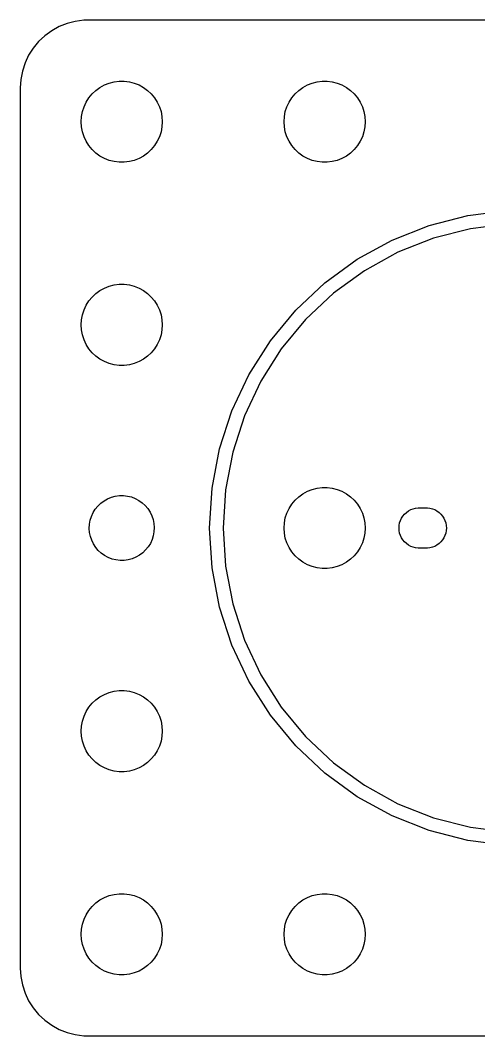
# Model space of a CAD drawing. Header units: metres. Extents: x -38 to 38, y -37 to 289.
# Drawn here: x -37.5 to -3.6, y -37.5 to 37.5 of the extents above; entities that cross this region are included whole.
import ezdxf

# ---------------------------------------------------------------- set-up
doc = ezdxf.new("R2010")
doc.units = ezdxf.units.M

msp = doc.modelspace()

# ---------------------------------------------------------------- linework, layer by layer
for p, q in [((-32.8139, 37.4901), (-33.4369, 37.4114)), ((32.8139, 37.4901), (-32.8139, 37.4901)), ((-34.6289, 37.0241), (-35.1791, 36.7216)), ((-34.0451, 37.2553), (-34.6289, 37.0241)), ((-33.4369, 37.4114), (-34.0451, 37.2553)), ((-35.6871, 36.3526), (-36.1448, 35.9227)), ((-35.1791, 36.7216), (-35.6871, 36.3526)), ((-36.5451, 35.4389), (-36.8815, 34.9088)), ((-36.1448, 35.9227), (-36.5451, 35.4389)), ((-36.8815, 34.9088), (-37.1489, 34.3406)), ((-37.3429, 33.7434), (-37.4606, 33.1267)), ((-37.1489, 34.3406), (-37.3429, 33.7434)), ((-37.4606, 33.1267), (-37.5, 32.5)), ((-30.5621, 32.9469), (-30.1884, 32.9941)), ((-30.1884, 32.9941), (-29.8116, 32.9941)), ((-29.8116, 32.9941), (-29.4379, 32.9469)), ((-15.5621, 32.9469), (-15.1884, 32.9941)), ((-15.1884, 32.9941), (-14.8116, 32.9941)), ((-14.8116, 32.9941), (-14.4379, 32.9469)), ((-37.5, 32.5), (-37.5, -32.5)), ((-32.1869, 32.0536), (-31.9123, 32.3115)), ((-31.9123, 32.3115), (-31.6075, 32.533)), ((-31.6075, 32.533), (-31.2773, 32.7145)), ((-31.2773, 32.7145), (-30.927, 32.8532)), ((-30.927, 32.8532), (-30.5621, 32.9469)), ((-29.4379, 32.9469), (-29.0729, 32.8532)), ((-29.0729, 32.8532), (-28.7227, 32.7145)), ((-28.7227, 32.7145), (-28.3925, 32.533)), ((-28.3925, 32.533), (-28.0877, 32.3115)), ((-28.0877, 32.3115), (-27.8131, 32.0536)), ((-17.1869, 32.0536), (-16.9123, 32.3115)), ((-16.9123, 32.3115), (-16.6075, 32.533)), ((-16.6075, 32.533), (-16.2773, 32.7145)), ((-16.2773, 32.7145), (-15.927, 32.8532)), ((-15.927, 32.8532), (-15.5621, 32.9469)), ((-14.4379, 32.9469), (-14.0729, 32.8532)), ((-14.0729, 32.8532), (-13.7227, 32.7145)), ((-13.7227, 32.7145), (-13.3925, 32.533)), ((-13.3925, 32.533), (-13.0877, 32.3115)), ((-13.0877, 32.3115), (-12.8131, 32.0536)), ((-32.6289, 31.4453), (-32.427, 31.7634)), ((-32.427, 31.7634), (-32.1869, 32.0536)), ((-27.8131, 32.0536), (-27.5729, 31.7634)), ((-27.5729, 31.7634), (-27.3711, 31.4453)), ((-17.6289, 31.4453), (-17.427, 31.7634)), ((-17.427, 31.7634), (-17.1869, 32.0536)), ((-12.8131, 32.0536), (-12.5729, 31.7634)), ((-12.5729, 31.7634), (-12.3711, 31.4453)), ((-32.9763, 30.376), (-32.9057, 30.7461)), ((-32.9057, 30.7461), (-32.7893, 31.1044)), ((-32.7893, 31.1044), (-32.6289, 31.4453)), ((-27.3711, 31.4453), (-27.2107, 31.1044)), ((-27.2107, 31.1044), (-27.0942, 30.7461)), ((-27.0942, 30.7461), (-27.0237, 30.376)), ((-17.9763, 30.376), (-17.9057, 30.7461)), ((-17.9057, 30.7461), (-17.7893, 31.1044)), ((-17.7893, 31.1044), (-17.6289, 31.4453)), ((-12.3711, 31.4453), (-12.2107, 31.1044)), ((-12.2107, 31.1044), (-12.0942, 30.7461)), ((-12.0942, 30.7461), (-12.0237, 30.376)), ((-33, 30), (-32.9763, 30.376)), ((-32.9763, 29.624), (-33, 30)), ((-27.0237, 30.376), (-27, 30)), ((-27, 30), (-27.0237, 29.624)), ((-18, 30), (-17.9763, 30.376)), ((-17.9763, 29.624), (-18, 30)), ((-12.0237, 30.376), (-12, 30)), ((-12, 30), (-12.0237, 29.624)), ((-32.9057, 29.2539), (-32.9763, 29.624)), ((-32.7893, 28.8956), (-32.9057, 29.2539)), ((-27.0942, 29.2539), (-27.2107, 28.8956)), ((-27.0237, 29.624), (-27.0942, 29.2539)), ((-17.9057, 29.2539), (-17.9763, 29.624)), ((-17.7893, 28.8956), (-17.9057, 29.2539)), ((-12.0942, 29.2539), (-12.2107, 28.8956)), ((-12.0237, 29.624), (-12.0942, 29.2539)), ((-32.6289, 28.5547), (-32.7893, 28.8956)), ((-32.427, 28.2366), (-32.6289, 28.5547)), ((-27.3711, 28.5547), (-27.5729, 28.2366)), ((-27.2107, 28.8956), (-27.3711, 28.5547)), ((-17.6289, 28.5547), (-17.7893, 28.8956)), ((-17.427, 28.2366), (-17.6289, 28.5547)), ((-12.3711, 28.5547), (-12.5729, 28.2366)), ((-12.2107, 28.8956), (-12.3711, 28.5547)), ((-32.1869, 27.9464), (-32.427, 28.2366)), ((-31.9123, 27.6884), (-32.1869, 27.9464)), ((-27.8131, 27.9464), (-28.0877, 27.6884)), ((-27.5729, 28.2366), (-27.8131, 27.9464)), ((-17.1869, 27.9464), (-17.427, 28.2366)), ((-16.9123, 27.6884), (-17.1869, 27.9464)), ((-12.8131, 27.9464), (-13.0877, 27.6884)), ((-12.5729, 28.2366), (-12.8131, 27.9464)), ((-31.6075, 27.467), (-31.9123, 27.6884)), ((-31.2773, 27.2855), (-31.6075, 27.467)), ((-30.927, 27.1468), (-31.2773, 27.2855)), ((-30.5621, 27.0531), (-30.927, 27.1468)), ((-30.1884, 27.0059), (-30.5621, 27.0531)), ((-29.8116, 27.0059), (-30.1884, 27.0059)), ((-29.4379, 27.0531), (-29.8116, 27.0059)), ((-29.0729, 27.1468), (-29.4379, 27.0531)), ((-28.7227, 27.2855), (-29.0729, 27.1468)), ((-28.3925, 27.467), (-28.7227, 27.2855)), ((-28.0877, 27.6884), (-28.3925, 27.467)), ((-16.6075, 27.467), (-16.9123, 27.6884)), ((-16.2773, 27.2855), (-16.6075, 27.467)), ((-15.927, 27.1468), (-16.2773, 27.2855)), ((-15.5621, 27.0531), (-15.927, 27.1468)), ((-15.1884, 27.0059), (-15.5621, 27.0531)), ((-14.8116, 27.0059), (-15.1884, 27.0059)), ((-14.4379, 27.0531), (-14.8116, 27.0059)), ((-14.0729, 27.1468), (-14.4379, 27.0531)), ((-13.7227, 27.2855), (-14.0729, 27.1468)), ((-13.3925, 27.467), (-13.7227, 27.2855)), ((-13.0877, 27.6884), (-13.3925, 27.467)), ((-4.40346, 23.0837), (-1.47557, 23.4536)), ((-7.26189, 22.3498), (-4.40346, 23.0837)), ((-10.0058, 21.2634), (-7.26189, 22.3498)), ((-4.21606, 22.1015), (-6.95288, 21.3988)), ((-1.41278, 22.4556), (-4.21606, 22.1015)), ((-12.5919, 19.8417), (-10.0058, 21.2634)), ((-6.95288, 21.3988), (-9.58003, 20.3586)), ((-9.58003, 20.3586), (-12.0561, 18.9974)), ((-14.9795, 18.1071), (-12.5919, 19.8417)), ((-12.0561, 18.9974), (-14.342, 17.3365)), ((-17.1308, 16.0869), (-14.9795, 18.1071)), ((-32.1869, 17.0536), (-31.9123, 17.3115)), ((-31.9123, 17.3115), (-31.6075, 17.533)), ((-31.6075, 17.533), (-31.2773, 17.7145)), ((-31.2773, 17.7145), (-30.927, 17.8532)), ((-30.927, 17.8532), (-30.5621, 17.9469)), ((-30.5621, 17.9469), (-30.1884, 17.9941)), ((-30.1884, 17.9941), (-29.8116, 17.9941)), ((-29.8116, 17.9941), (-29.4379, 17.9469)), ((-29.4379, 17.9469), (-29.0729, 17.8532)), ((-29.0729, 17.8532), (-28.7227, 17.7145)), ((-28.7227, 17.7145), (-28.3925, 17.533)), ((-28.3925, 17.533), (-28.0877, 17.3115)), ((-28.0877, 17.3115), (-27.8131, 17.0536)), ((-14.342, 17.3365), (-16.4018, 15.4023)), ((-32.6289, 16.4453), (-32.427, 16.7634)), ((-32.427, 16.7634), (-32.1869, 17.0536)), ((-27.8131, 17.0536), (-27.5729, 16.7634)), ((-27.5729, 16.7634), (-27.3711, 16.4453)), ((-32.9763, 15.376), (-32.9057, 15.7461)), ((-32.9057, 15.7461), (-32.7893, 16.1044)), ((-32.7893, 16.1044), (-32.6289, 16.4453)), ((-27.3711, 16.4453), (-27.2107, 16.1044)), ((-27.2107, 16.1044), (-27.0942, 15.7461)), ((-27.0942, 15.7461), (-27.0237, 15.376)), ((-19.0119, 13.8129), (-17.1308, 16.0869)), ((-33, 15), (-32.9763, 15.376)), ((-32.9763, 14.624), (-33, 15)), ((-27.0237, 15.376), (-27, 15)), ((-27, 15), (-27.0237, 14.624)), ((-16.4018, 15.4023), (-18.2029, 13.2252)), ((-32.9057, 14.2539), (-32.9763, 14.624)), ((-32.7893, 13.8956), (-32.9057, 14.2539)), ((-27.0942, 14.2539), (-27.2107, 13.8956)), ((-27.0237, 14.624), (-27.0942, 14.2539)), ((-32.6289, 13.5547), (-32.7893, 13.8956)), ((-32.427, 13.2366), (-32.6289, 13.5547)), ((-27.3711, 13.5547), (-27.5729, 13.2366)), ((-27.2107, 13.8956), (-27.3711, 13.5547)), ((-20.5932, 11.3212), (-19.0119, 13.8129)), ((-32.1869, 12.9464), (-32.427, 13.2366)), ((-31.9123, 12.6884), (-32.1869, 12.9464)), ((-27.8131, 12.9464), (-28.0877, 12.6884)), ((-27.5729, 13.2366), (-27.8131, 12.9464)), ((-18.2029, 13.2252), (-19.7169, 10.8394)), ((-31.6075, 12.467), (-31.9123, 12.6884)), ((-31.2773, 12.2855), (-31.6075, 12.467)), ((-30.927, 12.1468), (-31.2773, 12.2855)), ((-30.5621, 12.0531), (-30.927, 12.1468)), ((-30.1884, 12.0059), (-30.5621, 12.0531)), ((-29.8116, 12.0059), (-30.1884, 12.0059)), ((-29.4379, 12.0531), (-29.8116, 12.0059)), ((-29.0729, 12.1468), (-29.4379, 12.0531)), ((-28.7227, 12.2855), (-29.0729, 12.1468)), ((-28.3925, 12.467), (-28.7227, 12.2855)), ((-28.0877, 12.6884), (-28.3925, 12.467)), ((-21.8497, 8.65092), (-20.5932, 11.3212)), ((-19.7169, 10.8394), (-20.92, 8.28279)), ((-22.7617, 5.84421), (-21.8497, 8.65092)), ((-20.92, 8.28279), (-21.7931, 5.59552)), ((-23.3147, 2.94533), (-22.7617, 5.84421)), ((-21.7931, 5.59552), (-22.3226, 2.81999)), ((-31.0445, 2.16075), (-30.7655, 2.27464)), ((-30.7655, 2.27464), (-30.4744, 2.35265)), ((-30.4744, 2.35265), (-30.1758, 2.39355)), ((-30.1758, 2.39355), (-29.8744, 2.3967)), ((-29.8744, 2.3967), (-29.575, 2.36206)), ((-29.575, 2.36206), (-29.2823, 2.29018)), ((-29.2823, 2.29018), (-29.0009, 2.18216)), ((-23.5, 0), (-23.3147, 2.94533)), ((-22.3226, 2.81999), (-22.5, 0)), ((-17.1869, 2.05363), (-16.9123, 2.31154)), ((-16.9123, 2.31154), (-16.6075, 2.53297)), ((-16.6075, 2.53297), (-16.2773, 2.71448)), ((-16.2773, 2.71448), (-15.927, 2.85316)), ((-15.927, 2.85316), (-15.5621, 2.94685)), ((-15.5621, 2.94685), (-15.1884, 2.99408)), ((-15.1884, 2.99408), (-14.8116, 2.99408)), ((-14.8116, 2.99408), (-14.4379, 2.94685)), ((-14.4379, 2.94685), (-14.0729, 2.85316)), ((-14.0729, 2.85316), (-13.7227, 2.71448)), ((-13.7227, 2.71448), (-13.3925, 2.53297)), ((-13.3925, 2.53297), (-13.0877, 2.31154)), ((-13.0877, 2.31154), (-12.8131, 2.05363)), ((-31.9563, 1.39027), (-31.7666, 1.6245)), ((-31.7666, 1.6245), (-31.5491, 1.8331)), ((-31.5491, 1.8331), (-31.3071, 2.0128)), ((-31.3071, 2.0128), (-31.0445, 2.16075)), ((-29.0009, 2.18216), (-28.7353, 2.03973)), ((-28.7353, 2.03973), (-28.4896, 1.86514)), ((-28.4896, 1.86514), (-28.2678, 1.66113)), ((-28.2678, 1.66113), (-28.0732, 1.43094)), ((-17.6289, 1.44525), (-17.427, 1.76335)), ((-17.427, 1.76335), (-17.1869, 2.05363)), ((-12.8131, 2.05363), (-12.5729, 1.76335)), ((-12.5729, 1.76335), (-12.3711, 1.44525)), ((-32.3307, 0.572479), (-32.2406, 0.860077)), ((-32.2406, 0.860077), (-32.1151, 1.13411)), ((-32.1151, 1.13411), (-31.9563, 1.39027)), ((-28.0732, 1.43094), (-27.9091, 1.17816)), ((-27.9091, 1.17816), (-27.7779, 0.906815)), ((-27.7779, 0.906815), (-27.6818, 0.621155)), ((-17.9057, 0.746063), (-17.7893, 1.10437)), ((-17.7893, 1.10437), (-17.6289, 1.44525)), ((-12.3711, 1.44525), (-12.2107, 1.10437)), ((-12.2107, 1.10437), (-12.0942, 0.746063)), ((-9.31445, 0.722626), (-9.21352, 0.881668)), ((-9.21352, 0.881668), (-9.09344, 1.02681)), ((-9.09344, 1.02681), (-8.95613, 1.15576)), ((-8.95613, 1.15576), (-8.80373, 1.26648)), ((-8.80373, 1.26648), (-8.63866, 1.35724)), ((-8.63866, 1.35724), (-8.46352, 1.42657)), ((-8.46352, 1.42657), (-8.28107, 1.47342)), ((-8.28107, 1.47342), (-8.09418, 1.49704)), ((-8.09418, 1.49704), (-7.40581, 1.49704)), ((-7.40581, 1.49704), (-7.21892, 1.47342)), ((-7.21892, 1.47342), (-7.03647, 1.42657)), ((-7.03647, 1.42657), (-6.86133, 1.35724)), ((-6.86133, 1.35724), (-6.69626, 1.26648)), ((-6.69626, 1.26648), (-6.54385, 1.15576)), ((-6.54385, 1.15576), (-6.40654, 1.02681)), ((-6.40654, 1.02681), (-6.28647, 0.881668)), ((-6.28647, 0.881668), (-6.18553, 0.722626)), ((-32.3999, -0.025131), (-32.3841, 0.275848)), ((-32.3841, 0.275848), (-32.3307, 0.572479)), ((-27.6818, 0.621155), (-27.6222, 0.325714)), ((-27.6222, 0.325714), (-27.6001, 0.025131)), ((-27.6001, 0.025131), (-27.6159, -0.275848)), ((-23.3147, -2.94533), (-23.5, 0)), ((-22.5, 0), (-22.3226, -2.81999)), ((-18, 0), (-17.9763, 0.375992)), ((-17.9763, -0.375992), (-18, 0)), ((-17.9763, 0.375992), (-17.9057, 0.746063)), ((-12.0942, 0.746063), (-12.0237, 0.375992)), ((-12.0237, 0.375992), (-12, 0)), ((-12, 0), (-12.0237, -0.375992)), ((-9.5, 0), (-9.48816, 0.187988)), ((-9.48816, -0.187988), (-9.5, 0)), ((-9.48816, 0.187988), (-9.45287, 0.373032)), ((-9.45287, 0.373032), (-9.39465, 0.552185)), ((-9.39465, 0.552185), (-9.31445, 0.722626)), ((-6.18553, 0.722626), (-6.10533, 0.552185)), ((-6.10533, 0.552185), (-6.04712, 0.373032)), ((-6.04712, 0.373032), (-6.01183, 0.187988)), ((-6.01183, 0.187988), (-6, 0)), ((-6, 0), (-6.01183, -0.187988)), ((-32.3778, -0.325714), (-32.3999, -0.025131)), ((-32.3182, -0.621155), (-32.3778, -0.325714)), ((-32.2221, -0.906815), (-32.3182, -0.621155)), ((-27.6693, -0.572479), (-27.7594, -0.860077)), ((-27.6159, -0.275848), (-27.6693, -0.572479)), ((-17.9057, -0.746063), (-17.9763, -0.375992)), ((-17.7893, -1.10437), (-17.9057, -0.746063)), ((-12.0942, -0.746063), (-12.2107, -1.10437)), ((-12.0237, -0.375992), (-12.0942, -0.746063)), ((-9.45287, -0.373032), (-9.48816, -0.187988)), ((-9.39465, -0.552185), (-9.45287, -0.373032)), ((-9.31445, -0.722626), (-9.39465, -0.552185)), ((-9.21352, -0.881668), (-9.31445, -0.722626)), ((-6.18553, -0.722626), (-6.28647, -0.881668)), ((-6.10533, -0.552185), (-6.18553, -0.722626)), ((-6.04712, -0.373032), (-6.10533, -0.552185)), ((-6.01183, -0.187988), (-6.04712, -0.373032)), ((-32.0909, -1.17816), (-32.2221, -0.906815)), ((-31.9268, -1.43094), (-32.0909, -1.17816)), ((-31.7322, -1.66113), (-31.9268, -1.43094)), ((-28.0437, -1.39027), (-28.2334, -1.6245)), ((-27.8849, -1.13411), (-28.0437, -1.39027)), ((-27.7594, -0.860077), (-27.8849, -1.13411)), ((-17.6289, -1.44525), (-17.7893, -1.10437)), ((-17.427, -1.76335), (-17.6289, -1.44525)), ((-12.3711, -1.44525), (-12.5729, -1.76335)), ((-12.2107, -1.10437), (-12.3711, -1.44525)), ((-9.09344, -1.02681), (-9.21352, -0.881668)), ((-8.95613, -1.15576), (-9.09344, -1.02681)), ((-8.80373, -1.26648), (-8.95613, -1.15576)), ((-8.63866, -1.35724), (-8.80373, -1.26648)), ((-8.46352, -1.42657), (-8.63866, -1.35724)), ((-8.28107, -1.47342), (-8.46352, -1.42657)), ((-8.09418, -1.49704), (-8.28107, -1.47342)), ((-7.40581, -1.49704), (-8.09418, -1.49704)), ((-7.21892, -1.47342), (-7.40581, -1.49704)), ((-7.03647, -1.42657), (-7.21892, -1.47342)), ((-6.86133, -1.35724), (-7.03647, -1.42657)), ((-6.69626, -1.26648), (-6.86133, -1.35724)), ((-6.54385, -1.15576), (-6.69626, -1.26648)), ((-6.40654, -1.02681), (-6.54385, -1.15576)), ((-6.28647, -0.881668), (-6.40654, -1.02681)), ((-31.5104, -1.86514), (-31.7322, -1.66113)), ((-31.2647, -2.03973), (-31.5104, -1.86514)), ((-30.9991, -2.18216), (-31.2647, -2.03973)), ((-30.7177, -2.29018), (-30.9991, -2.18216)), ((-28.9554, -2.16075), (-29.2345, -2.27464)), ((-28.6929, -2.0128), (-28.9554, -2.16075)), ((-28.4509, -1.8331), (-28.6929, -2.0128)), ((-28.2334, -1.6245), (-28.4509, -1.8331)), ((-17.1869, -2.05363), (-17.427, -1.76335)), ((-16.9123, -2.31154), (-17.1869, -2.05363)), ((-12.8131, -2.05363), (-13.0877, -2.31154)), ((-12.5729, -1.76335), (-12.8131, -2.05363)), ((-30.425, -2.36206), (-30.7177, -2.29018)), ((-30.1256, -2.3967), (-30.425, -2.36206)), ((-29.8242, -2.39355), (-30.1256, -2.3967)), ((-29.5256, -2.35265), (-29.8242, -2.39355)), ((-29.2345, -2.27464), (-29.5256, -2.35265)), ((-22.7617, -5.84421), (-23.3147, -2.94533)), ((-22.3226, -2.81999), (-21.7931, -5.59552)), ((-16.6075, -2.53297), (-16.9123, -2.31154)), ((-16.2773, -2.71448), (-16.6075, -2.53297)), ((-15.927, -2.85316), (-16.2773, -2.71448)), ((-15.5621, -2.94685), (-15.927, -2.85316)), ((-15.1884, -2.99408), (-15.5621, -2.94685)), ((-14.8116, -2.99408), (-15.1884, -2.99408)), ((-14.4379, -2.94685), (-14.8116, -2.99408)), ((-14.0729, -2.85316), (-14.4379, -2.94685)), ((-13.7227, -2.71448), (-14.0729, -2.85316)), ((-13.3925, -2.53297), (-13.7227, -2.71448)), ((-13.0877, -2.31154), (-13.3925, -2.53297)), ((-21.8497, -8.65092), (-22.7617, -5.84421)), ((-21.7931, -5.59552), (-20.92, -8.28279)), ((-20.5932, -11.3212), (-21.8497, -8.65092)), ((-20.92, -8.28279), (-19.7169, -10.8394)), ((-19.7169, -10.8394), (-18.2029, -13.2252)), ((-19.0119, -13.8129), (-20.5932, -11.3212)), ((-32.1869, -12.9464), (-31.9123, -12.6884)), ((-31.9123, -12.6884), (-31.6075, -12.467)), ((-31.6075, -12.467), (-31.2773, -12.2855)), ((-31.2773, -12.2855), (-30.927, -12.1468)), ((-30.927, -12.1468), (-30.5621, -12.0531)), ((-30.5621, -12.0531), (-30.1884, -12.0059)), ((-30.1884, -12.0059), (-29.8116, -12.0059)), ((-29.8116, -12.0059), (-29.4379, -12.0531)), ((-29.4379, -12.0531), (-29.0729, -12.1468)), ((-29.0729, -12.1468), (-28.7227, -12.2855)), ((-28.7227, -12.2855), (-28.3925, -12.467)), ((-28.3925, -12.467), (-28.0877, -12.6884)), ((-28.0877, -12.6884), (-27.8131, -12.9464)), ((-32.6289, -13.5547), (-32.427, -13.2366)), ((-32.427, -13.2366), (-32.1869, -12.9464)), ((-27.8131, -12.9464), (-27.5729, -13.2366)), ((-27.5729, -13.2366), (-27.3711, -13.5547)), ((-18.2029, -13.2252), (-16.4018, -15.4023)), ((-32.9057, -14.2539), (-32.7893, -13.8956)), ((-32.7893, -13.8956), (-32.6289, -13.5547)), ((-27.3711, -13.5547), (-27.2107, -13.8956)), ((-27.2107, -13.8956), (-27.0942, -14.2539)), ((-17.1308, -16.0869), (-19.0119, -13.8129)), ((-33, -15), (-32.9763, -14.624)), ((-32.9763, -14.624), (-32.9057, -14.2539)), ((-27.0942, -14.2539), (-27.0237, -14.624)), ((-27.0237, -14.624), (-27, -15)), ((-32.9763, -15.376), (-33, -15)), ((-32.9057, -15.7461), (-32.9763, -15.376)), ((-27.0237, -15.376), (-27.0942, -15.7461)), ((-27, -15), (-27.0237, -15.376)), ((-16.4018, -15.4023), (-14.342, -17.3365)), ((-32.7893, -16.1044), (-32.9057, -15.7461)), ((-32.6289, -16.4453), (-32.7893, -16.1044)), ((-32.427, -16.7634), (-32.6289, -16.4453)), ((-27.3711, -16.4453), (-27.5729, -16.7634)), ((-27.2107, -16.1044), (-27.3711, -16.4453)), ((-27.0942, -15.7461), (-27.2107, -16.1044)), ((-14.9795, -18.1071), (-17.1308, -16.0869)), ((-32.1869, -17.0536), (-32.427, -16.7634)), ((-31.9123, -17.3115), (-32.1869, -17.0536)), ((-27.8131, -17.0536), (-28.0877, -17.3115)), ((-27.5729, -16.7634), (-27.8131, -17.0536)), ((-31.6075, -17.533), (-31.9123, -17.3115)), ((-31.2773, -17.7145), (-31.6075, -17.533)), ((-30.927, -17.8532), (-31.2773, -17.7145)), ((-30.5621, -17.9469), (-30.927, -17.8532)), ((-30.1884, -17.9941), (-30.5621, -17.9469)), ((-29.8116, -17.9941), (-30.1884, -17.9941)), ((-29.4379, -17.9469), (-29.8116, -17.9941)), ((-29.0729, -17.8532), (-29.4379, -17.9469)), ((-28.7227, -17.7145), (-29.0729, -17.8532)), ((-28.3925, -17.533), (-28.7227, -17.7145)), ((-28.0877, -17.3115), (-28.3925, -17.533)), ((-14.342, -17.3365), (-12.0561, -18.9974)), ((-12.5919, -19.8417), (-14.9795, -18.1071)), ((-12.0561, -18.9974), (-9.58003, -20.3586)), ((-10.0058, -21.2634), (-12.5919, -19.8417)), ((-9.58003, -20.3586), (-6.95288, -21.3988)), ((-7.26189, -22.3498), (-10.0058, -21.2634)), ((-6.95288, -21.3988), (-4.21606, -22.1015)), ((-4.40346, -23.0837), (-7.26189, -22.3498)), ((-4.21606, -22.1015), (-1.41278, -22.4556)), ((-1.47557, -23.4536), (-4.40346, -23.0837)), ((-32.1869, -27.9464), (-31.9123, -27.6884)), ((-31.9123, -27.6884), (-31.6075, -27.467)), ((-31.6075, -27.467), (-31.2773, -27.2855)), ((-31.2773, -27.2855), (-30.927, -27.1468)), ((-30.927, -27.1468), (-30.5621, -27.0531)), ((-30.5621, -27.0531), (-30.1884, -27.0059)), ((-30.1884, -27.0059), (-29.8116, -27.0059)), ((-29.8116, -27.0059), (-29.4379, -27.0531)), ((-29.4379, -27.0531), (-29.0729, -27.1468)), ((-29.0729, -27.1468), (-28.7227, -27.2855)), ((-28.7227, -27.2855), (-28.3925, -27.467)), ((-28.3925, -27.467), (-28.0877, -27.6884)), ((-28.0877, -27.6884), (-27.8131, -27.9464)), ((-17.1869, -27.9464), (-16.9123, -27.6884)), ((-16.9123, -27.6884), (-16.6075, -27.467)), ((-16.6075, -27.467), (-16.2773, -27.2855)), ((-16.2773, -27.2855), (-15.927, -27.1468)), ((-15.927, -27.1468), (-15.5621, -27.0531)), ((-15.5621, -27.0531), (-15.1884, -27.0059)), ((-15.1884, -27.0059), (-14.8116, -27.0059)), ((-14.8116, -27.0059), (-14.4379, -27.0531)), ((-14.4379, -27.0531), (-14.0729, -27.1468)), ((-14.0729, -27.1468), (-13.7227, -27.2855)), ((-13.7227, -27.2855), (-13.3925, -27.467)), ((-13.3925, -27.467), (-13.0877, -27.6884)), ((-13.0877, -27.6884), (-12.8131, -27.9464)), ((-32.6289, -28.5547), (-32.427, -28.2366)), ((-32.427, -28.2366), (-32.1869, -27.9464)), ((-27.8131, -27.9464), (-27.5729, -28.2366)), ((-27.5729, -28.2366), (-27.3711, -28.5547)), ((-17.6289, -28.5547), (-17.427, -28.2366)), ((-17.427, -28.2366), (-17.1869, -27.9464)), ((-12.8131, -27.9464), (-12.5729, -28.2366)), ((-12.5729, -28.2366), (-12.3711, -28.5547)), ((-32.9057, -29.2539), (-32.7893, -28.8956)), ((-32.7893, -28.8956), (-32.6289, -28.5547)), ((-27.3711, -28.5547), (-27.2107, -28.8956)), ((-27.2107, -28.8956), (-27.0942, -29.2539)), ((-17.9057, -29.2539), (-17.7893, -28.8956)), ((-17.7893, -28.8956), (-17.6289, -28.5547)), ((-12.3711, -28.5547), (-12.2107, -28.8956)), ((-12.2107, -28.8956), (-12.0942, -29.2539)), ((-33, -30), (-32.9763, -29.624)), ((-32.9763, -29.624), (-32.9057, -29.2539)), ((-27.0942, -29.2539), (-27.0237, -29.624)), ((-27.0237, -29.624), (-27, -30)), ((-18, -30), (-17.9763, -29.624)), ((-17.9763, -29.624), (-17.9057, -29.2539)), ((-12.0942, -29.2539), (-12.0237, -29.624)), ((-12.0237, -29.624), (-12, -30)), ((-32.9763, -30.376), (-33, -30)), ((-32.9057, -30.7461), (-32.9763, -30.376)), ((-27.0237, -30.376), (-27.0942, -30.7461)), ((-27, -30), (-27.0237, -30.376)), ((-17.9763, -30.376), (-18, -30)), ((-17.9057, -30.7461), (-17.9763, -30.376)), ((-12.0237, -30.376), (-12.0942, -30.7461)), ((-12, -30), (-12.0237, -30.376)), ((-32.7893, -31.1044), (-32.9057, -30.7461)), ((-32.6289, -31.4453), (-32.7893, -31.1044)), ((-32.427, -31.7634), (-32.6289, -31.4453)), ((-27.3711, -31.4453), (-27.5729, -31.7634)), ((-27.2107, -31.1044), (-27.3711, -31.4453)), ((-27.0942, -30.7461), (-27.2107, -31.1044)), ((-17.7893, -31.1044), (-17.9057, -30.7461)), ((-17.6289, -31.4453), (-17.7893, -31.1044)), ((-17.427, -31.7634), (-17.6289, -31.4453)), ((-12.3711, -31.4453), (-12.5729, -31.7634)), ((-12.2107, -31.1044), (-12.3711, -31.4453)), ((-12.0942, -30.7461), (-12.2107, -31.1044)), ((-32.1869, -32.0536), (-32.427, -31.7634)), ((-31.9123, -32.3115), (-32.1869, -32.0536)), ((-27.8131, -32.0536), (-28.0877, -32.3115)), ((-27.5729, -31.7634), (-27.8131, -32.0536)), ((-17.1869, -32.0536), (-17.427, -31.7634)), ((-16.9123, -32.3115), (-17.1869, -32.0536)), ((-12.8131, -32.0536), (-13.0877, -32.3115)), ((-12.5729, -31.7634), (-12.8131, -32.0536)), ((-37.5, -32.5), (-37.4606, -33.1267)), ((-31.6075, -32.533), (-31.9123, -32.3115)), ((-31.2773, -32.7145), (-31.6075, -32.533)), ((-30.927, -32.8532), (-31.2773, -32.7145)), ((-30.5621, -32.9469), (-30.927, -32.8532)), ((-30.1884, -32.9941), (-30.5621, -32.9469)), ((-29.4379, -32.9469), (-29.8116, -32.9941)), ((-29.0729, -32.8532), (-29.4379, -32.9469)), ((-28.7227, -32.7145), (-29.0729, -32.8532)), ((-28.3925, -32.533), (-28.7227, -32.7145)), ((-28.0877, -32.3115), (-28.3925, -32.533)), ((-16.6075, -32.533), (-16.9123, -32.3115)), ((-16.2773, -32.7145), (-16.6075, -32.533)), ((-15.927, -32.8532), (-16.2773, -32.7145)), ((-15.5621, -32.9469), (-15.927, -32.8532)), ((-15.1884, -32.9941), (-15.5621, -32.9469)), ((-14.4379, -32.9469), (-14.8116, -32.9941)), ((-14.0729, -32.8532), (-14.4379, -32.9469)), ((-13.7227, -32.7145), (-14.0729, -32.8532)), ((-13.3925, -32.533), (-13.7227, -32.7145)), ((-13.0877, -32.3115), (-13.3925, -32.533)), ((-37.4606, -33.1267), (-37.3429, -33.7434)), ((-29.8116, -32.9941), (-30.1884, -32.9941)), ((-14.8116, -32.9941), (-15.1884, -32.9941)), ((-37.3429, -33.7434), (-37.1489, -34.3406)), ((-37.1489, -34.3406), (-36.8815, -34.9088)), ((-36.8815, -34.9088), (-36.5451, -35.4389)), ((-36.5451, -35.4389), (-36.1448, -35.9227)), ((-36.1448, -35.9227), (-35.6871, -36.3526)), ((-35.6871, -36.3526), (-35.1791, -36.7216)), ((-35.1791, -36.7216), (-34.6289, -37.0241)), ((-34.6289, -37.0241), (-34.0451, -37.2553)), ((-34.0451, -37.2553), (-33.4369, -37.4114)), ((-33.4369, -37.4114), (-32.8139, -37.4901)), ((-32.8139, -37.4901), (32.8139, -37.4901))]:
    msp.add_line(p, q)

doc.saveas('drawing.dxf')
